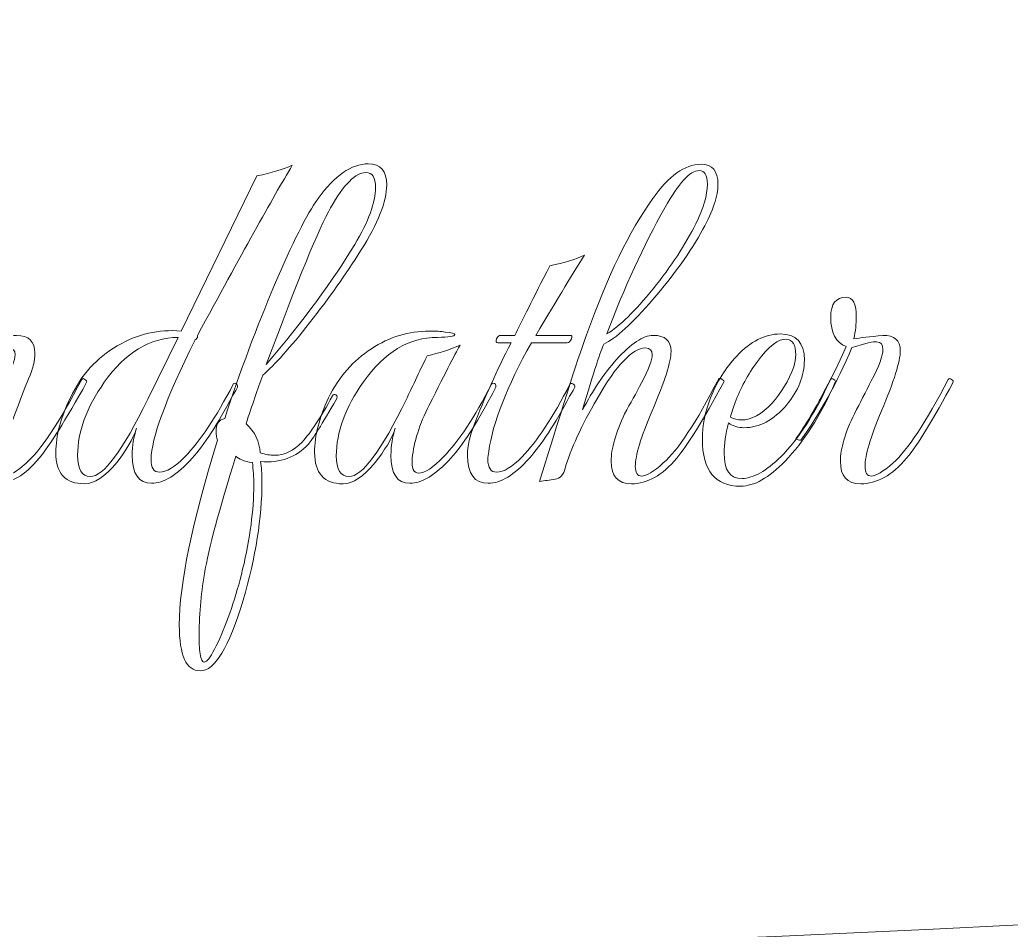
# Model space of a CAD drawing. Header units: centimetres. Extents: x -9.9 to 9.9, y -7.9 to 8.2.
# Drawn here: x 2.558 to 3.31, y 0.687 to 1.378 of the extents above; entities that cross this region are included whole.
import ezdxf

# ---------------------------------------------------------------- set-up
doc = ezdxf.new("R2010")
doc.units = ezdxf.units.CM
doc.header["$MEASUREMENT"] = 0
doc.layers.add('Layer 1', color=7, linetype='Continuous')

msp = doc.modelspace()

# ---------------------------------------------------------------- linework, layer by layer
at = {"layer": 'Layer 1', "color": 43, "lineweight": 5}
msp.add_open_spline([(8.91723, 2.06782), (7.47978, 2.50613), (3.42032, 1.60134), (1.5413, 2.06782), (1.5413, 2.06782), (1.5413, 2.06782), (1.5413, 0.73971), (1.5413, 0.73971), (1.5413, 0.73971), (3.29045, 0.42274), (7.20434, 1.30338), (8.91723, 0.73971), (8.91723, 0.73971), (8.91723, 0.73971), (8.24697, 1.40997), (8.24697, 1.40997), (8.24697, 1.40997), (8.24697, 1.40997), (8.91723, 2.06782), (8.91723, 2.06782)], degree=3, knots=[0, 0, 0, 0, 0.166667, 0.166667, 0.166667, 0.166667, 0.333333, 0.333333, 0.333333, 0.333333, 0.5, 0.5, 0.5, 0.5, 0.666667, 0.666667, 0.666667, 0.666667, 1, 1, 1, 1], dxfattribs=at)
at = {"layer": 'Layer 1', "lineweight": 5}
for points, knots in [([(2.76467, 1.26785), (2.74975, 1.24291), (2.72579, 1.19987), (2.69278, 1.13874), (2.69278, 1.13874), (2.69278, 1.13849), (2.69278, 1.13825), (2.69278, 1.138), (2.69278, 1.138), (2.69278, 1.13702), (2.69217, 1.13617), (2.69094, 1.13544), (2.69094, 1.13544), (2.66869, 1.09045), (2.65756, 1.06025), (2.65756, 1.04484), (2.65756, 1.04484), (2.65756, 1.03824), (2.65964, 1.03494), (2.66379, 1.03494), (2.66379, 1.03494), (2.66917, 1.03494), (2.67565, 1.03885), (2.68323, 1.04667), (2.68323, 1.04667), (2.69448, 1.05816), (2.7067, 1.0765), (2.7199, 1.10169), (2.7199, 1.10169), (2.7199, 1.10218), (2.72015, 1.10243), (2.72064, 1.10243), (2.72064, 1.10243), (2.72235, 1.10243), (2.7232, 1.10145), (2.7232, 1.0995), (2.7232, 1.0995), (2.72271, 1.09852), (2.72137, 1.0962), (2.71917, 1.09253), (2.71917, 1.09253), (2.70792, 1.07125), (2.69777, 1.0556), (2.68872, 1.04558), (2.68872, 1.04558), (2.67723, 1.03286), (2.66696, 1.02651), (2.65791, 1.02651), (2.65791, 1.02651), (2.64813, 1.02651), (2.64323, 1.0336), (2.64323, 1.04778), (2.64323, 1.04778), (2.64323, 1.05488), (2.64433, 1.06172), (2.64653, 1.06832), (2.64653, 1.06832), (2.6436, 1.06001), (2.63858, 1.05133), (2.63149, 1.04228), (2.63149, 1.04228), (2.62245, 1.03152), (2.61426, 1.02614), (2.60692, 1.02614), (2.60692, 1.02614), (2.59249, 1.02614), (2.58528, 1.03409), (2.58528, 1.04998), (2.58528, 1.04998), (2.58528, 1.0627), (2.58895, 1.07651), (2.59628, 1.09143), (2.59628, 1.09143), (2.60459, 1.10879), (2.61645, 1.12193), (2.63185, 1.13086), (2.63185, 1.13086), (2.64725, 1.13979), (2.66339, 1.14352), (2.68026, 1.14205), (2.68026, 1.14205), (2.68026, 1.14205), (2.73785, 1.25979), (2.73785, 1.25979), (2.73785, 1.25979), (2.7491, 1.26224), (2.75802, 1.26493), (2.76463, 1.26786), (2.76463, 1.26786), (2.76463, 1.26786), (2.76467, 1.26785), (2.76467, 1.26785)], [0, 0, 0, 0, 0.041667, 0.041667, 0.041667, 0.041667, 0.083333, 0.083333, 0.083333, 0.083333, 0.125, 0.125, 0.125, 0.125, 0.166667, 0.166667, 0.166667, 0.166667, 0.208333, 0.208333, 0.208333, 0.208333, 0.25, 0.25, 0.25, 0.25, 0.291667, 0.291667, 0.291667, 0.291667, 0.333333, 0.333333, 0.333333, 0.333333, 0.375, 0.375, 0.375, 0.375, 0.416667, 0.416667, 0.416667, 0.416667, 0.458333, 0.458333, 0.458333, 0.458333, 0.5, 0.5, 0.5, 0.5, 0.541667, 0.541667, 0.541667, 0.541667, 0.583333, 0.583333, 0.583333, 0.583333, 0.625, 0.625, 0.625, 0.625, 0.666667, 0.666667, 0.666667, 0.666667, 0.708333, 0.708333, 0.708333, 0.708333, 0.75, 0.75, 0.75, 0.75, 0.791667, 0.791667, 0.791667, 0.791667, 0.833333, 0.833333, 0.833333, 0.833333, 0.875, 0.875, 0.875, 0.875, 0.916667, 0.916667, 0.916667, 0.916667, 1, 1, 1, 1]), ([(2.72958, 1.07161), (2.73642, 1.0655), (2.73997, 1.05816), (2.74021, 1.0496), (2.74021, 1.0496), (2.74437, 1.04838), (2.74803, 1.04776), (2.75121, 1.04776), (2.75121, 1.04776), (2.75879, 1.04776), (2.76576, 1.05112), (2.77212, 1.05785), (2.77212, 1.05785), (2.77848, 1.06458), (2.78618, 1.07625), (2.79522, 1.09288), (2.79522, 1.09288), (2.79595, 1.0941), (2.79681, 1.09435), (2.79778, 1.09361), (2.79778, 1.09361), (2.79876, 1.09263), (2.79889, 1.09154), (2.79815, 1.09032), (2.79815, 1.09032), (2.78715, 1.07125), (2.78006, 1.05987), (2.77688, 1.0562), (2.77688, 1.0562), (2.76758, 1.04618), (2.75548, 1.04177), (2.74057, 1.04299), (2.74057, 1.04299), (2.7413, 1.03883), (2.74167, 1.03382), (2.74167, 1.02796), (2.74167, 1.02796), (2.74167, 1.00057), (2.7369, 0.97049), (2.72736, 0.93773), (2.72736, 0.93773), (2.71685, 0.90203), (2.70596, 0.88418), (2.69472, 0.88418), (2.69472, 0.88418), (2.68421, 0.88418), (2.67895, 0.8958), (2.67895, 0.91903), (2.67895, 0.91903), (2.67895, 0.95008), (2.68861, 0.99679), (2.70792, 1.05914), (2.70792, 1.05914), (2.70719, 1.0611), (2.70682, 1.0633), (2.70682, 1.06574), (2.70682, 1.06574), (2.70682, 1.07161), (2.70902, 1.07492), (2.71342, 1.07565), (2.71342, 1.07565), (2.72516, 1.1116), (2.73775, 1.14541), (2.7512, 1.17707), (2.7512, 1.17707), (2.76465, 1.20874), (2.77565, 1.23056), (2.78421, 1.24254), (2.78421, 1.24254), (2.79693, 1.26015), (2.80964, 1.26896), (2.82236, 1.26896), (2.82236, 1.26896), (2.83165, 1.26896), (2.8363, 1.26358), (2.8363, 1.25282), (2.8363, 1.25282), (2.8363, 1.24059), (2.8297, 1.22396), (2.8165, 1.20293), (2.8165, 1.20293), (2.80549, 1.18533), (2.79259, 1.16711), (2.7778, 1.14828), (2.7778, 1.14828), (2.76301, 1.12945), (2.75121, 1.11625), (2.7424, 1.10866), (2.7424, 1.10866), (2.73849, 1.09815), (2.73421, 1.08579), (2.72957, 1.07161), (2.72957, 1.07161), (2.72957, 1.07161), (2.72958, 1.07161), (2.72958, 1.07161)], [0, 0, 0, 0, 0.04, 0.04, 0.04, 0.04, 0.08, 0.08, 0.08, 0.08, 0.12, 0.12, 0.12, 0.12, 0.16, 0.16, 0.16, 0.16, 0.2, 0.2, 0.2, 0.2, 0.24, 0.24, 0.24, 0.24, 0.28, 0.28, 0.28, 0.28, 0.32, 0.32, 0.32, 0.32, 0.36, 0.36, 0.36, 0.36, 0.4, 0.4, 0.4, 0.4, 0.44, 0.44, 0.44, 0.44, 0.48, 0.48, 0.48, 0.48, 0.52, 0.52, 0.52, 0.52, 0.56, 0.56, 0.56, 0.56, 0.6, 0.6, 0.6, 0.6, 0.64, 0.64, 0.64, 0.64, 0.68, 0.68, 0.68, 0.68, 0.72, 0.72, 0.72, 0.72, 0.76, 0.76, 0.76, 0.76, 0.8, 0.8, 0.8, 0.8, 0.84, 0.84, 0.84, 0.84, 0.88, 0.88, 0.88, 0.88, 0.92, 0.92, 0.92, 0.92, 1, 1, 1, 1]), ([(3.09209, 1.10316), (3.07619, 1.07431), (3.06433, 1.05512), (3.0565, 1.04558), (3.0565, 1.04558), (3.0455, 1.03262), (3.03401, 1.02614), (3.02202, 1.02614), (3.02202, 1.02614), (3.01175, 1.02614), (3.00662, 1.03189), (3.00662, 1.04338), (3.00662, 1.04338), (3.00662, 1.05267), (3.01004, 1.06466), (3.01688, 1.07933), (3.01688, 1.07933), (3.02128, 1.08715), (3.02556, 1.09498), (3.02972, 1.1028), (3.02972, 1.1028), (3.0351, 1.11307), (3.03779, 1.12016), (3.03779, 1.12407), (3.03779, 1.12407), (3.03779, 1.1275), (3.03608, 1.12921), (3.03265, 1.12921), (3.03265, 1.12921), (3.02287, 1.12921), (3.01064, 1.11637), (2.99597, 1.09069), (2.99597, 1.09069), (2.98399, 1.07015), (2.97593, 1.05255), (2.97177, 1.03788), (2.97177, 1.03788), (2.97055, 1.03298), (2.96798, 1.03023), (2.96406, 1.02962), (2.96406, 1.02962), (2.96015, 1.02901), (2.95623, 1.02846), (2.95232, 1.02797), (2.95232, 1.02797), (2.97139, 1.08984), (2.98325, 1.12688), (2.98789, 1.13911), (2.98789, 1.13911), (3.00379, 1.18361), (3.02054, 1.21809), (3.03815, 1.24254), (3.03815, 1.24254), (3.05037, 1.25991), (3.0626, 1.26859), (3.07483, 1.26859), (3.07483, 1.26859), (3.08338, 1.26859), (3.08766, 1.26357), (3.08766, 1.25355), (3.08766, 1.25355), (3.08766, 1.24451), (3.08387, 1.23314), (3.0763, 1.21944), (3.0763, 1.21944), (3.06676, 1.20207), (3.05411, 1.18428), (3.03834, 1.16607), (3.03834, 1.16607), (3.02257, 1.14785), (3.01016, 1.13654), (3.0011, 1.13214), (3.0011, 1.13214), (2.9989, 1.12774), (2.99352, 1.11111), (2.98496, 1.08226), (2.98496, 1.08226), (2.99254, 1.09693), (3.0011, 1.10965), (3.01064, 1.12041), (3.01064, 1.12041), (3.02165, 1.13263), (3.03094, 1.13875), (3.03851, 1.13875), (3.03851, 1.13875), (3.04756, 1.13875), (3.05209, 1.13472), (3.05209, 1.12665), (3.05209, 1.12665), (3.05209, 1.11907), (3.04732, 1.10403), (3.03778, 1.08153), (3.03778, 1.08153), (3.02922, 1.06148), (3.02494, 1.04742), (3.02494, 1.03935), (3.02494, 1.03935), (3.02494, 1.03445), (3.02653, 1.03201), (3.02971, 1.03201), (3.02971, 1.03201), (3.03338, 1.03201), (3.03889, 1.03531), (3.04622, 1.04192), (3.04622, 1.04192), (3.05722, 1.05146), (3.07116, 1.07261), (3.08803, 1.10538), (3.08803, 1.10538), (3.08852, 1.10636), (3.0895, 1.10636), (3.09096, 1.10538), (3.09096, 1.10538), (3.09218, 1.10465), (3.09255, 1.10391), (3.09207, 1.10317), (3.09207, 1.10317), (3.09207, 1.10317), (3.09209, 1.10316), (3.09209, 1.10316)], [0, 0, 0, 0, 0.032258, 0.032258, 0.032258, 0.032258, 0.064516, 0.064516, 0.064516, 0.064516, 0.096774, 0.096774, 0.096774, 0.096774, 0.129032, 0.129032, 0.129032, 0.129032, 0.16129, 0.16129, 0.16129, 0.16129, 0.193548, 0.193548, 0.193548, 0.193548, 0.225806, 0.225806, 0.225806, 0.225806, 0.258065, 0.258065, 0.258065, 0.258065, 0.290323, 0.290323, 0.290323, 0.290323, 0.322581, 0.322581, 0.322581, 0.322581, 0.354839, 0.354839, 0.354839, 0.354839, 0.387097, 0.387097, 0.387097, 0.387097, 0.419355, 0.419355, 0.419355, 0.419355, 0.451613, 0.451613, 0.451613, 0.451613, 0.483871, 0.483871, 0.483871, 0.483871, 0.516129, 0.516129, 0.516129, 0.516129, 0.548387, 0.548387, 0.548387, 0.548387, 0.580645, 0.580645, 0.580645, 0.580645, 0.612903, 0.612903, 0.612903, 0.612903, 0.645161, 0.645161, 0.645161, 0.645161, 0.677419, 0.677419, 0.677419, 0.677419, 0.709677, 0.709677, 0.709677, 0.709677, 0.741935, 0.741935, 0.741935, 0.741935, 0.774194, 0.774194, 0.774194, 0.774194, 0.806452, 0.806452, 0.806452, 0.806452, 0.83871, 0.83871, 0.83871, 0.83871, 0.870968, 0.870968, 0.870968, 0.870968, 0.903226, 0.903226, 0.903226, 0.903226, 0.935484, 0.935484, 0.935484, 0.935484, 1, 1, 1, 1]), ([(3.07081, 1.22347), (3.07668, 1.23521), (3.07961, 1.24523), (3.07961, 1.25355), (3.07961, 1.25355), (3.07961, 1.2604), (3.07753, 1.26383), (3.07338, 1.26383), (3.07338, 1.26383), (3.06654, 1.26383), (3.05786, 1.25442), (3.04734, 1.23559), (3.04734, 1.23559), (3.0312, 1.20698), (3.01653, 1.17506), (3.00333, 1.13985), (3.00333, 1.13985), (3.01311, 1.14572), (3.02484, 1.15716), (3.03853, 1.17415), (3.03853, 1.17415), (3.05222, 1.19114), (3.06298, 1.20759), (3.07081, 1.22348), (3.07081, 1.22348), (3.07081, 1.22348), (3.07081, 1.22347), (3.07081, 1.22347)], [0, 0, 0, 0, 0.125, 0.125, 0.125, 0.125, 0.25, 0.25, 0.25, 0.25, 0.375, 0.375, 0.375, 0.375, 0.5, 0.5, 0.5, 0.5, 0.625, 0.625, 0.625, 0.625, 0.75, 0.75, 0.75, 0.75, 1, 1, 1, 1]), ([(2.8121, 1.2077), (2.82261, 1.22531), (2.82787, 1.23974), (2.82787, 1.25099), (2.82787, 1.25099), (2.82787, 1.25857), (2.82543, 1.26236), (2.82054, 1.26236), (2.82054, 1.26236), (2.81271, 1.26236), (2.80379, 1.25343), (2.79376, 1.23558), (2.79376, 1.23558), (2.7852, 1.22066), (2.76894, 1.18105), (2.74498, 1.11673), (2.74498, 1.11673), (2.77335, 1.15023), (2.79572, 1.18055), (2.8121, 1.20769), (2.8121, 1.20769), (2.8121, 1.20769), (2.8121, 1.2077), (2.8121, 1.2077)], [0, 0, 0, 0, 0.142857, 0.142857, 0.142857, 0.142857, 0.285714, 0.285714, 0.285714, 0.285714, 0.428571, 0.428571, 0.428571, 0.428571, 0.571429, 0.571429, 0.571429, 0.571429, 0.714286, 0.714286, 0.714286, 0.714286, 1, 1, 1, 1]), ([(2.97909, 1.09949), (2.9786, 1.09851), (2.97725, 1.09619), (2.97506, 1.09252), (2.97506, 1.09252), (2.96381, 1.07124), (2.95366, 1.05559), (2.94461, 1.04557), (2.94461, 1.04557), (2.93312, 1.03285), (2.92273, 1.0265), (2.91343, 1.0265), (2.91343, 1.0265), (2.90292, 1.0265), (2.89766, 1.03359), (2.89766, 1.04777), (2.89766, 1.04777), (2.89766, 1.05511), (2.89925, 1.06257), (2.90243, 1.07015), (2.90243, 1.07015), (2.9105, 1.09118), (2.91991, 1.11221), (2.93067, 1.13324), (2.93067, 1.13324), (2.93067, 1.13324), (2.92076, 1.13324), (2.92076, 1.13324), (2.92076, 1.13324), (2.91929, 1.13324), (2.91892, 1.13422), (2.91966, 1.13618), (2.91966, 1.13618), (2.92039, 1.13789), (2.92149, 1.13874), (2.92296, 1.13874), (2.92296, 1.13874), (2.92296, 1.13874), (2.93359, 1.13874), (2.93359, 1.13874), (2.93359, 1.13874), (2.93872, 1.14925), (2.94753, 1.16686), (2.96, 1.19156), (2.96, 1.19156), (2.97125, 1.194), (2.98005, 1.19669), (2.98641, 1.19962), (2.98641, 1.19962), (2.97884, 1.18789), (2.96649, 1.16759), (2.94937, 1.13874), (2.94937, 1.13874), (2.94937, 1.13874), (2.97541, 1.13874), (2.97541, 1.13874), (2.97541, 1.13874), (2.97688, 1.13874), (2.97725, 1.13789), (2.97652, 1.13618), (2.97652, 1.13618), (2.97578, 1.13422), (2.97468, 1.13324), (2.97322, 1.13324), (2.97322, 1.13324), (2.97322, 1.13324), (2.94607, 1.13324), (2.94607, 1.13324), (2.94607, 1.13324), (2.92749, 1.09974), (2.91673, 1.07223), (2.91379, 1.05072), (2.91379, 1.05072), (2.91331, 1.04852), (2.91306, 1.04656), (2.91306, 1.04484), (2.91306, 1.04484), (2.91306, 1.03824), (2.91526, 1.03494), (2.91966, 1.03494), (2.91966, 1.03494), (2.92503, 1.03494), (2.93151, 1.03885), (2.93909, 1.04667), (2.93909, 1.04667), (2.95034, 1.05816), (2.96245, 1.0765), (2.9754, 1.10169), (2.9754, 1.10169), (2.97589, 1.10243), (2.97663, 1.10255), (2.97761, 1.10206), (2.97761, 1.10206), (2.97859, 1.10133), (2.97908, 1.10047), (2.97908, 1.0995), (2.97908, 1.0995), (2.97908, 1.0995), (2.97909, 1.09949), (2.97909, 1.09949)], [0, 0, 0, 0, 0.038462, 0.038462, 0.038462, 0.038462, 0.076923, 0.076923, 0.076923, 0.076923, 0.115385, 0.115385, 0.115385, 0.115385, 0.153846, 0.153846, 0.153846, 0.153846, 0.192308, 0.192308, 0.192308, 0.192308, 0.230769, 0.230769, 0.230769, 0.230769, 0.269231, 0.269231, 0.269231, 0.269231, 0.307692, 0.307692, 0.307692, 0.307692, 0.346154, 0.346154, 0.346154, 0.346154, 0.384615, 0.384615, 0.384615, 0.384615, 0.423077, 0.423077, 0.423077, 0.423077, 0.461538, 0.461538, 0.461538, 0.461538, 0.5, 0.5, 0.5, 0.5, 0.538462, 0.538462, 0.538462, 0.538462, 0.576923, 0.576923, 0.576923, 0.576923, 0.615385, 0.615385, 0.615385, 0.615385, 0.653846, 0.653846, 0.653846, 0.653846, 0.692308, 0.692308, 0.692308, 0.692308, 0.730769, 0.730769, 0.730769, 0.730769, 0.769231, 0.769231, 0.769231, 0.769231, 0.807692, 0.807692, 0.807692, 0.807692, 0.846154, 0.846154, 0.846154, 0.846154, 0.884615, 0.884615, 0.884615, 0.884615, 0.923077, 0.923077, 0.923077, 0.923077, 1, 1, 1, 1]), ([(3.26602, 1.10316), (3.2511, 1.07504), (3.23937, 1.05585), (3.23081, 1.04558), (3.23081, 1.04558), (3.2198, 1.03262), (3.20819, 1.02614), (3.19596, 1.02614), (3.19596, 1.02614), (3.18568, 1.02614), (3.18055, 1.03189), (3.18055, 1.04338), (3.18055, 1.04338), (3.18055, 1.05267), (3.1841, 1.06466), (3.1912, 1.07933), (3.1912, 1.07933), (3.1956, 1.08764), (3.19988, 1.09596), (3.20404, 1.10427), (3.20404, 1.10427), (3.20991, 1.11552), (3.21284, 1.12346), (3.21284, 1.12811), (3.21284, 1.12811), (3.21284, 1.13177), (3.21125, 1.13373), (3.20807, 1.13398), (3.20807, 1.13398), (3.20587, 1.13423), (3.19963, 1.13276), (3.18936, 1.12958), (3.18936, 1.12958), (3.17787, 1.10243), (3.1649, 1.07895), (3.15047, 1.05915), (3.15047, 1.05915), (3.14901, 1.0594), (3.14779, 1.05977), (3.14681, 1.06026), (3.14681, 1.06026), (3.15365, 1.0698), (3.16184, 1.08373), (3.17138, 1.10207), (3.17138, 1.10207), (3.17896, 1.11699), (3.18349, 1.1264), (3.18496, 1.13031), (3.18496, 1.13031), (3.17713, 1.13324), (3.17322, 1.1407), (3.17322, 1.15269), (3.17322, 1.15269), (3.17322, 1.16272), (3.17713, 1.16773), (3.18496, 1.16773), (3.18496, 1.16773), (3.19009, 1.16773), (3.19266, 1.16271), (3.19266, 1.15269), (3.19266, 1.15269), (3.19266, 1.14756), (3.19205, 1.14206), (3.19082, 1.13619), (3.19082, 1.13619), (3.19546, 1.13692), (3.2028, 1.13778), (3.21283, 1.13875), (3.21283, 1.13875), (3.22164, 1.139), (3.22604, 1.13508), (3.22604, 1.12701), (3.22604, 1.12701), (3.22604, 1.11919), (3.22127, 1.10403), (3.21173, 1.08153), (3.21173, 1.08153), (3.20342, 1.06148), (3.19926, 1.04742), (3.19926, 1.03935), (3.19926, 1.03935), (3.19926, 1.03445), (3.20085, 1.03201), (3.20403, 1.03201), (3.20403, 1.03201), (3.20745, 1.03201), (3.21295, 1.03531), (3.22053, 1.04192), (3.22053, 1.04192), (3.23154, 1.0517), (3.24548, 1.07286), (3.26235, 1.10538), (3.26235, 1.10538), (3.26283, 1.10611), (3.26369, 1.10611), (3.26491, 1.10538), (3.26491, 1.10538), (3.26613, 1.10465), (3.2665, 1.10391), (3.26601, 1.10317), (3.26601, 1.10317), (3.26601, 1.10317), (3.26602, 1.10316), (3.26602, 1.10316)], [0, 0, 0, 0, 0.037037, 0.037037, 0.037037, 0.037037, 0.074074, 0.074074, 0.074074, 0.074074, 0.111111, 0.111111, 0.111111, 0.111111, 0.148148, 0.148148, 0.148148, 0.148148, 0.185185, 0.185185, 0.185185, 0.185185, 0.222222, 0.222222, 0.222222, 0.222222, 0.259259, 0.259259, 0.259259, 0.259259, 0.296296, 0.296296, 0.296296, 0.296296, 0.333333, 0.333333, 0.333333, 0.333333, 0.37037, 0.37037, 0.37037, 0.37037, 0.407407, 0.407407, 0.407407, 0.407407, 0.444444, 0.444444, 0.444444, 0.444444, 0.481481, 0.481481, 0.481481, 0.481481, 0.518519, 0.518519, 0.518519, 0.518519, 0.555556, 0.555556, 0.555556, 0.555556, 0.592593, 0.592593, 0.592593, 0.592593, 0.62963, 0.62963, 0.62963, 0.62963, 0.666667, 0.666667, 0.666667, 0.666667, 0.703704, 0.703704, 0.703704, 0.703704, 0.740741, 0.740741, 0.740741, 0.740741, 0.777778, 0.777778, 0.777778, 0.777778, 0.814815, 0.814815, 0.814815, 0.814815, 0.851852, 0.851852, 0.851852, 0.851852, 0.888889, 0.888889, 0.888889, 0.888889, 0.925926, 0.925926, 0.925926, 0.925926, 1, 1, 1, 1]), ([(2.6086, 1.10316), (2.59247, 1.07406), (2.58048, 1.05487), (2.57266, 1.04558), (2.57266, 1.04558), (2.56215, 1.03262), (2.55078, 1.02614), (2.53855, 1.02614), (2.53855, 1.02614), (2.52827, 1.02614), (2.52314, 1.03189), (2.52314, 1.04338), (2.52314, 1.04338), (2.52314, 1.05267), (2.52669, 1.06466), (2.53379, 1.07933), (2.53379, 1.07933), (2.53795, 1.08715), (2.5421, 1.09498), (2.54626, 1.1028), (2.54626, 1.1028), (2.55164, 1.11307), (2.55433, 1.12016), (2.55433, 1.12407), (2.55433, 1.12407), (2.55433, 1.1275), (2.55274, 1.12921), (2.54956, 1.12921), (2.54956, 1.12921), (2.53978, 1.12921), (2.52755, 1.11625), (2.51288, 1.09033), (2.51288, 1.09033), (2.50334, 1.07346), (2.49503, 1.0556), (2.48794, 1.03677), (2.48794, 1.03677), (2.48598, 1.03213), (2.48267, 1.02944), (2.47803, 1.0287), (2.47803, 1.0287), (2.47338, 1.02797), (2.46886, 1.02735), (2.46446, 1.02687), (2.46446, 1.02687), (2.46886, 1.03641), (2.47693, 1.0545), (2.48867, 1.08115), (2.48867, 1.08115), (2.49918, 1.10585), (2.50444, 1.12089), (2.50444, 1.12627), (2.50444, 1.12627), (2.50444, 1.12993), (2.50322, 1.13177), (2.50078, 1.13177), (2.50078, 1.13177), (2.4954, 1.13177), (2.48788, 1.12217), (2.47822, 1.10298), (2.47822, 1.10298), (2.46856, 1.08379), (2.45982, 1.06869), (2.45199, 1.05768), (2.45199, 1.05768), (2.45053, 1.05842), (2.44931, 1.05928), (2.44833, 1.06025), (2.44833, 1.06025), (2.45615, 1.07125), (2.46483, 1.08616), (2.47437, 1.10499), (2.47437, 1.10499), (2.47975, 1.11624), (2.48415, 1.12407), (2.48758, 1.12846), (2.48758, 1.12846), (2.49394, 1.13653), (2.50066, 1.14057), (2.50775, 1.14057), (2.50775, 1.14057), (2.5168, 1.14057), (2.52133, 1.13653), (2.52133, 1.12846), (2.52133, 1.12846), (2.52133, 1.12309), (2.51949, 1.11551), (2.51582, 1.10573), (2.51582, 1.10573), (2.53147, 1.12774), (2.54467, 1.13874), (2.55544, 1.13874), (2.55544, 1.13874), (2.56473, 1.13874), (2.56938, 1.13422), (2.56938, 1.12517), (2.56938, 1.12517), (2.56938, 1.12003), (2.56779, 1.11355), (2.56461, 1.10573), (2.56461, 1.10573), (2.54945, 1.06807), (2.54187, 1.04558), (2.54188, 1.03824), (2.54188, 1.03824), (2.54188, 1.02821), (2.54885, 1.02943), (2.56278, 1.0419), (2.56278, 1.0419), (2.57379, 1.05144), (2.58785, 1.07259), (2.60497, 1.10536), (2.60497, 1.10536), (2.60545, 1.10634), (2.60619, 1.10634), (2.60716, 1.10536), (2.60716, 1.10536), (2.60838, 1.10463), (2.60887, 1.10389), (2.60863, 1.10315), (2.60863, 1.10315), (2.60863, 1.10315), (2.6086, 1.10316), (2.6086, 1.10316)], [0, 0, 0, 0, 0.03125, 0.03125, 0.03125, 0.03125, 0.0625, 0.0625, 0.0625, 0.0625, 0.09375, 0.09375, 0.09375, 0.09375, 0.125, 0.125, 0.125, 0.125, 0.15625, 0.15625, 0.15625, 0.15625, 0.1875, 0.1875, 0.1875, 0.1875, 0.21875, 0.21875, 0.21875, 0.21875, 0.25, 0.25, 0.25, 0.25, 0.28125, 0.28125, 0.28125, 0.28125, 0.3125, 0.3125, 0.3125, 0.3125, 0.34375, 0.34375, 0.34375, 0.34375, 0.375, 0.375, 0.375, 0.375, 0.40625, 0.40625, 0.40625, 0.40625, 0.4375, 0.4375, 0.4375, 0.4375, 0.46875, 0.46875, 0.46875, 0.46875, 0.5, 0.5, 0.5, 0.5, 0.53125, 0.53125, 0.53125, 0.53125, 0.5625, 0.5625, 0.5625, 0.5625, 0.59375, 0.59375, 0.59375, 0.59375, 0.625, 0.625, 0.625, 0.625, 0.65625, 0.65625, 0.65625, 0.65625, 0.6875, 0.6875, 0.6875, 0.6875, 0.71875, 0.71875, 0.71875, 0.71875, 0.75, 0.75, 0.75, 0.75, 0.78125, 0.78125, 0.78125, 0.78125, 0.8125, 0.8125, 0.8125, 0.8125, 0.84375, 0.84375, 0.84375, 0.84375, 0.875, 0.875, 0.875, 0.875, 0.90625, 0.90625, 0.90625, 0.90625, 0.9375, 0.9375, 0.9375, 0.9375, 1, 1, 1, 1]), ([(2.67811, 1.13727), (2.65659, 1.13702), (2.63788, 1.12565), (2.62198, 1.10315), (2.62198, 1.10315), (2.60853, 1.08408), (2.60181, 1.06562), (2.60181, 1.04776), (2.60181, 1.04776), (2.60181, 1.03701), (2.60499, 1.03163), (2.61135, 1.03163), (2.61135, 1.03163), (2.62138, 1.03163), (2.63593, 1.05119), (2.655, 1.09032), (2.655, 1.09032), (2.655, 1.09032), (2.67811, 1.13727), (2.67811, 1.13727)], [0, 0, 0, 0, 0.166667, 0.166667, 0.166667, 0.166667, 0.333333, 0.333333, 0.333333, 0.333333, 0.5, 0.5, 0.5, 0.5, 0.666667, 0.666667, 0.666667, 0.666667, 1, 1, 1, 1]), ([(2.91916, 1.09949), (2.91867, 1.09851), (2.91744, 1.09619), (2.91549, 1.09252), (2.91549, 1.09252), (2.90424, 1.07124), (2.89409, 1.05559), (2.88504, 1.04557), (2.88504, 1.04557), (2.8733, 1.03285), (2.86291, 1.0265), (2.85386, 1.0265), (2.85386, 1.0265), (2.84432, 1.0265), (2.83955, 1.03359), (2.83955, 1.04777), (2.83955, 1.04777), (2.83955, 1.05487), (2.84065, 1.06171), (2.84285, 1.06831), (2.84285, 1.06831), (2.83992, 1.06), (2.83478, 1.05132), (2.82745, 1.04227), (2.82745, 1.04227), (2.81864, 1.03151), (2.81057, 1.02613), (2.80324, 1.02613), (2.80324, 1.02613), (2.78881, 1.02613), (2.7816, 1.03408), (2.7816, 1.04997), (2.7816, 1.04997), (2.7816, 1.06269), (2.78514, 1.0765), (2.79223, 1.09142), (2.79223, 1.09142), (2.80005, 1.10732), (2.81087, 1.11973), (2.82469, 1.12865), (2.82469, 1.12865), (2.83851, 1.13758), (2.85312, 1.14204), (2.86853, 1.14204), (2.86853, 1.14204), (2.87342, 1.14204), (2.87745, 1.14179), (2.88063, 1.1413), (2.88063, 1.1413), (2.88552, 1.14082), (2.88796, 1.1402), (2.88796, 1.13946), (2.88796, 1.13946), (2.88796, 1.138), (2.88356, 1.13727), (2.87476, 1.13727), (2.87476, 1.13727), (2.85324, 1.13727), (2.83453, 1.12602), (2.81863, 1.10352), (2.81863, 1.10352), (2.80494, 1.08396), (2.79809, 1.06526), (2.79809, 1.0474), (2.79809, 1.0474), (2.79809, 1.03689), (2.80127, 1.03163), (2.80763, 1.03163), (2.80763, 1.03163), (2.81766, 1.03163), (2.83221, 1.05119), (2.85128, 1.09032), (2.85128, 1.09032), (2.85373, 1.09569), (2.85899, 1.1067), (2.86705, 1.12333), (2.86705, 1.12333), (2.8761, 1.12529), (2.88442, 1.12798), (2.892, 1.1314), (2.892, 1.1314), (2.88955, 1.12724), (2.88173, 1.11208), (2.86853, 1.08591), (2.86853, 1.08591), (2.86119, 1.07124), (2.85691, 1.05779), (2.85569, 1.04557), (2.85569, 1.04557), (2.8552, 1.03799), (2.85679, 1.0342), (2.86046, 1.0342), (2.86046, 1.0342), (2.8651, 1.0342), (2.87146, 1.03836), (2.87953, 1.04667), (2.87953, 1.04667), (2.89078, 1.05816), (2.90288, 1.0765), (2.91584, 1.10169), (2.91584, 1.10169), (2.91608, 1.10218), (2.91644, 1.10243), (2.91694, 1.10243), (2.91694, 1.10243), (2.91865, 1.10243), (2.91938, 1.10145), (2.91915, 1.0995), (2.91915, 1.0995), (2.91915, 1.0995), (2.91916, 1.09949), (2.91916, 1.09949)], [0, 0, 0, 0, 0.034483, 0.034483, 0.034483, 0.034483, 0.068966, 0.068966, 0.068966, 0.068966, 0.103448, 0.103448, 0.103448, 0.103448, 0.137931, 0.137931, 0.137931, 0.137931, 0.172414, 0.172414, 0.172414, 0.172414, 0.206897, 0.206897, 0.206897, 0.206897, 0.241379, 0.241379, 0.241379, 0.241379, 0.275862, 0.275862, 0.275862, 0.275862, 0.310345, 0.310345, 0.310345, 0.310345, 0.344828, 0.344828, 0.344828, 0.344828, 0.37931, 0.37931, 0.37931, 0.37931, 0.413793, 0.413793, 0.413793, 0.413793, 0.448276, 0.448276, 0.448276, 0.448276, 0.482759, 0.482759, 0.482759, 0.482759, 0.517241, 0.517241, 0.517241, 0.517241, 0.551724, 0.551724, 0.551724, 0.551724, 0.586207, 0.586207, 0.586207, 0.586207, 0.62069, 0.62069, 0.62069, 0.62069, 0.655172, 0.655172, 0.655172, 0.655172, 0.689655, 0.689655, 0.689655, 0.689655, 0.724138, 0.724138, 0.724138, 0.724138, 0.758621, 0.758621, 0.758621, 0.758621, 0.793103, 0.793103, 0.793103, 0.793103, 0.827586, 0.827586, 0.827586, 0.827586, 0.862069, 0.862069, 0.862069, 0.862069, 0.896552, 0.896552, 0.896552, 0.896552, 0.931034, 0.931034, 0.931034, 0.931034, 1, 1, 1, 1]), ([(3.17672, 1.10316), (3.16547, 1.07773), (3.15276, 1.05781), (3.13857, 1.04337), (3.13857, 1.04337), (3.12635, 1.03065), (3.1151, 1.0243), (3.10483, 1.0243), (3.10483, 1.0243), (3.08551, 1.0243), (3.07585, 1.03616), (3.07585, 1.05989), (3.07585, 1.05989), (3.07585, 1.07065), (3.07793, 1.08117), (3.08209, 1.09143), (3.08209, 1.09143), (3.08674, 1.10341), (3.09334, 1.11392), (3.1019, 1.12297), (3.1019, 1.12297), (3.11241, 1.13422), (3.12342, 1.13984), (3.13491, 1.13984), (3.13491, 1.13984), (3.14713, 1.13984), (3.15325, 1.13324), (3.15325, 1.12004), (3.15325, 1.12004), (3.15325, 1.10805), (3.14873, 1.09668), (3.13968, 1.08592), (3.13968, 1.08592), (3.1299, 1.07443), (3.11914, 1.06868), (3.1074, 1.06868), (3.1074, 1.06868), (3.10324, 1.06868), (3.09933, 1.0699), (3.09567, 1.07235), (3.09567, 1.07235), (3.09347, 1.06379), (3.09237, 1.05621), (3.09237, 1.0496), (3.09237, 1.0496), (3.09237, 1.0364), (3.09689, 1.02992), (3.10594, 1.03017), (3.10594, 1.03017), (3.11475, 1.03041), (3.12453, 1.03591), (3.13529, 1.04667), (3.13529, 1.04667), (3.14874, 1.05988), (3.16133, 1.07944), (3.17307, 1.10536), (3.17307, 1.10536), (3.17355, 1.10609), (3.17441, 1.10609), (3.17563, 1.10536), (3.17563, 1.10536), (3.17661, 1.10463), (3.17697, 1.10389), (3.17673, 1.10315), (3.17673, 1.10315), (3.17673, 1.10315), (3.17672, 1.10316), (3.17672, 1.10316)], [0, 0, 0, 0, 0.055556, 0.055556, 0.055556, 0.055556, 0.111111, 0.111111, 0.111111, 0.111111, 0.166667, 0.166667, 0.166667, 0.166667, 0.222222, 0.222222, 0.222222, 0.222222, 0.277778, 0.277778, 0.277778, 0.277778, 0.333333, 0.333333, 0.333333, 0.333333, 0.388889, 0.388889, 0.388889, 0.388889, 0.444444, 0.444444, 0.444444, 0.444444, 0.5, 0.5, 0.5, 0.5, 0.555556, 0.555556, 0.555556, 0.555556, 0.611111, 0.611111, 0.611111, 0.611111, 0.666667, 0.666667, 0.666667, 0.666667, 0.722222, 0.722222, 0.722222, 0.722222, 0.777778, 0.777778, 0.777778, 0.777778, 0.833333, 0.833333, 0.833333, 0.833333, 0.888889, 0.888889, 0.888889, 0.888889, 1, 1, 1, 1]), ([(3.14517, 1.1149), (3.14615, 1.11783), (3.14664, 1.12089), (3.14664, 1.12407), (3.14664, 1.12407), (3.14664, 1.13165), (3.14432, 1.13557), (3.13968, 1.13581), (3.13968, 1.13581), (3.13357, 1.13629), (3.12623, 1.13067), (3.11767, 1.11893), (3.11767, 1.11893), (3.11033, 1.10915), (3.10471, 1.09876), (3.10079, 1.08775), (3.10079, 1.08775), (3.09933, 1.08409), (3.09811, 1.08042), (3.09713, 1.07675), (3.09713, 1.07675), (3.09982, 1.07529), (3.10263, 1.07456), (3.10556, 1.07456), (3.10556, 1.07456), (3.11314, 1.07456), (3.12085, 1.07884), (3.12868, 1.08739), (3.12868, 1.08739), (3.13577, 1.09522), (3.14127, 1.10439), (3.14518, 1.1149), (3.14518, 1.1149), (3.14518, 1.1149), (3.14517, 1.1149), (3.14517, 1.1149)], [0, 0, 0, 0, 0.1, 0.1, 0.1, 0.1, 0.2, 0.2, 0.2, 0.2, 0.3, 0.3, 0.3, 0.3, 0.4, 0.4, 0.4, 0.4, 0.5, 0.5, 0.5, 0.5, 0.6, 0.6, 0.6, 0.6, 0.7, 0.7, 0.7, 0.7, 0.8, 0.8, 0.8, 0.8, 1, 1, 1, 1]), ([(2.73435, 1.04227), (2.72799, 1.04325), (2.72383, 1.04484), (2.72187, 1.04704), (2.72187, 1.04704), (2.70916, 1.00669), (2.70122, 0.97698), (2.69804, 0.9579), (2.69804, 0.9579), (2.69535, 0.94177), (2.694, 0.92538), (2.694, 0.90875), (2.694, 0.90875), (2.694, 0.90239), (2.69443, 0.89756), (2.69528, 0.89427), (2.69528, 0.89427), (2.69613, 0.89097), (2.69754, 0.89005), (2.69951, 0.89152), (2.69951, 0.89152), (2.70171, 0.89324), (2.70464, 0.89801), (2.70831, 0.90583), (2.70831, 0.90583), (2.71565, 0.92148), (2.72188, 0.93994), (2.72702, 0.96122), (2.72702, 0.96122), (2.73265, 0.98494), (2.73546, 1.00622), (2.73546, 1.02505), (2.73546, 1.02505), (2.73546, 1.03116), (2.73509, 1.03691), (2.73436, 1.04229), (2.73436, 1.04229), (2.73436, 1.04229), (2.73435, 1.04227), (2.73435, 1.04227)], [0, 0, 0, 0, 0.090909, 0.090909, 0.090909, 0.090909, 0.181818, 0.181818, 0.181818, 0.181818, 0.272727, 0.272727, 0.272727, 0.272727, 0.363636, 0.363636, 0.363636, 0.363636, 0.454545, 0.454545, 0.454545, 0.454545, 0.545455, 0.545455, 0.545455, 0.545455, 0.636364, 0.636364, 0.636364, 0.636364, 0.727273, 0.727273, 0.727273, 0.727273, 0.818182, 0.818182, 0.818182, 0.818182, 1, 1, 1, 1])]:
    msp.add_open_spline(points, degree=3, knots=knots, dxfattribs=at)

doc.saveas('drawing.dxf')
